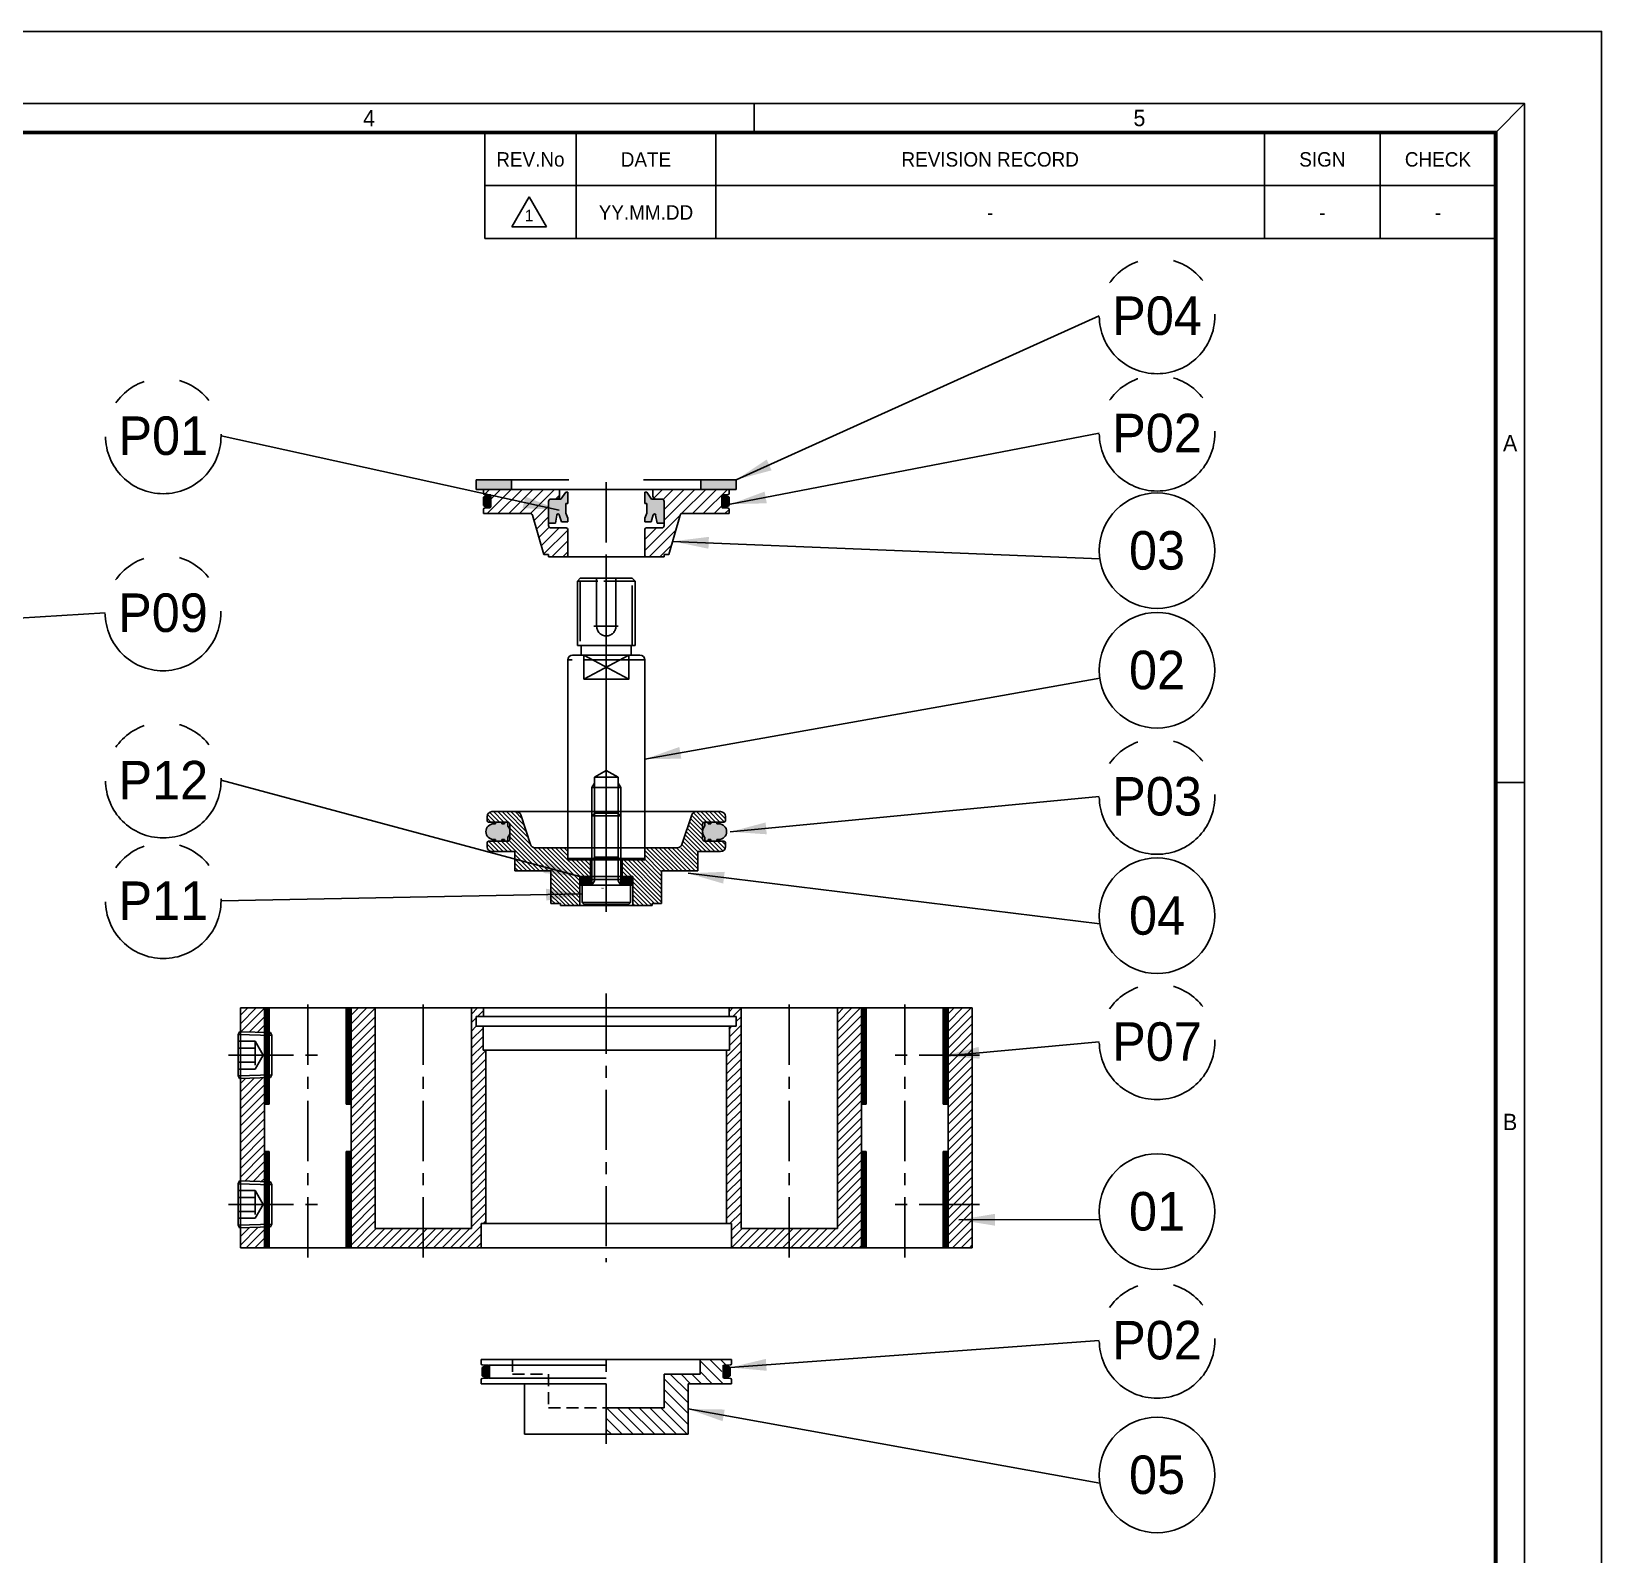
# Model space of a CAD drawing. Header units: inches. Extents: x 0 to 23821, y 0 to 11279.
# Drawn here: x 16374.3 to 16700.5, y 6242.1 to 6558.5 of the extents above; entities that cross this region are included whole.
import ezdxf

# ---------------------------------------------------------------- set-up
doc = ezdxf.new("R2010")
doc.units = ezdxf.units.IN
doc.header["$LTSCALE"] = 10
doc.header["$MEASUREMENT"] = 0
for name, pattern in [('CENTER', [2, 1.25, -0.25, 0.25, -0.25]), ('DASHED', [0.75, 0.5, -0.25]), ('HIDDEN', [0.375, 0.25, -0.125]), ('PHANTOM', [2.5, 1.25, -0.25, 0.25, -0.25, 0.25, -0.25])]:
    doc.linetypes.add(name, pattern=pattern)
for name, color, linetype in [('11', 1, 'CENTER'), ('22', 2, 'HIDDEN'), ('44', 4, 'Continuous'), ('CENTER LINE', 1, 'CENTER'), ('HIDDEN LINE', 4, 'HIDDEN'), ('PHANTOM LINE', 6, 'PHANTOM'), ('THIN LINE', 3, 'Continuous')]:
    doc.layers.add(name, color=color, linetype=linetype)
doc.layers.add('33', color=3, linetype='PHANTOM', lineweight=9)
doc.styles.add('SCI', font='')
doc.styles.get("Standard").update_dxf_attribs({"font": 'arial.ttf'})
doc.styles.get('SCI').set_extended_font_data('Gulim')
doc.dimstyles.new('SCH', dxfattribs={"dimtxt": 2.5, "dimasz": 2, "dimexe": 1.25, "dimexo": 0.625, "dimtad": 1, "dimdec": 8, "dimtxsty": 'SCI', "dimcen": 2.5, "dimclrd": 4, "dimclre": 4, "dimclrt": 7, "dimadec": 8, "dimazin": 2, "dimtfac": 1, "dimtdec": 8, "dimtmove": 0, "dimatfit": 3, "dimfxl": 1, "dimarcsym": 0})
pattern_1 = [(45, (-232665.9833, -58998.5181), (-0.8838834765, 0.8838834765), [])]

# ---------------------------------------------------------------- blocks, each defined once
blk = doc.blocks.new('SECHANG REV')
at = {"color": 7}
blk.add_line((-52.5, 0), (-52.5, 5.5), dxfattribs=at)
at = {"color": 3}
for p, q in [((-43, 5.5), (-43, 0)), ((-28.5, 5.5), (-28.5, 0)), ((28.5, 5.5), (28.5, 0)), ((40.5, 5.5), (40.5, 0)), ((52.5, 5.5), (52.5, 0))]:
    blk.add_line(p, q, dxfattribs=at)
blk.add_line((52.5, 0), (-52.5, 0))
blk = doc.blocks.new('A$Cfc68a438')
at = {"color": 2}
for p, q in [((-88, 289.5), (-88, 286.5)), ((-8, 289.5), (-11, 286.5))]:
    blk.add_line(p, q, dxfattribs=at)
at = {"color": 3}
blk.add_line((-116, 286.5), (-11, 286.5), dxfattribs=at)
blk.add_line((-11, 219), (-8, 219))
at = {"color": 1}
blk.add_lwpolyline([(-420, 297), (0, 297), (0, 0), (-420, 0)], close=True, dxfattribs=at)
at = {"color": 2}
blk.add_lwpolyline([(-408, 289.5), (-8, 289.5), (-8, 7.5), (-408, 7.5)], close=True, dxfattribs=at)
at = {"const_width": 0.4}
blk.add_lwpolyline([(-405, 286.5), (-11, 286.5), (-11, 10.5), (-405, 10.5)], close=True, dxfattribs=at)
blk.add_blockref('SECHANG REV', (-63.5, 281))
at = {"color": 2, "char_height": 1.7, "attachment_point": 5, "style": 'SCI'}
for s, insert, width in [('4', (-128, 288), 80), ('5', (-48, 288), 80), ('A', (-9.5, 254.25), 3), ('B', (-9.5, 183.75), 3)]:
    blk.add_mtext(s, dxfattribs=dict(at, insert=insert, width=width))
at = {"char_height": 1.5, "attachment_point": 5, "style": 'SCI'}
for s, insert, width in [('REV.No', (-111.25, 283.7), 9.5), ('DATE', (-99.25, 283.7), 14.5), ('REVISION RECORD', (-63.5, 283.7), 57), ('SIGN', (-29, 283.7), 12), ('CHECK', (-17, 283.7), 12), ('-', (-17, 278.2), 12)]:
    blk.add_mtext(s, dxfattribs=dict(at, insert=insert, width=width))
blk = doc.blocks.new('A$C5b8731fd')
for p, q in [((0, 0), (-2.25, -3.9)), ((2.25, -3.9), (0, 0)), ((-2.25, -3.9), (2.25, -3.9))]:
    blk.add_line(p, q)
blk = doc.blocks.new('A$C21B97C16')
h = blk.add_hatch()
h.set_pattern_fill('ANSI31', color=30)
h.set_pattern_definition([(45, (-232314.66971, -59213.12488), (-0.08838834765, 0.08838834765), [])])
h.paths.add_polyline_path([(1, 20), (0, 20), (0, 9), (1, 9)])
h.paths.add_polyline_path([(1, 9), (0, 9), (0, 0), (1, 0)])
h.paths.add_polyline_path([(18, 20), (17, 20), (17, 0), (18, 0)])
at = {"layer": '44'}
for p, q in [((0, 20), (1, 20)), ((0, 20), (0, 0)), ((1, 0), (1, 20)), ((17, 20), (18, 20)), ((17, 0), (17, 20)), ((18, 20), (18, 0)), ((0, 0), (1, 0)), ((18, 0), (17, 0))]:
    blk.add_line(p, q, dxfattribs=at)
blk = doc.blocks.new('A$C15CE7188')
at = {"color": 7, "linetype": 'Continuous'}
for p, q in [((-7, 4.3), (-6.7, 4.87)), ((-7, -4.3), (-7, 4.3)), ((-6.7, 4.87), (-0.31, 4.67)), ((0, 4.08), (-0.31, 4.67)), ((0, -4.08), (0, 4.08)), ((-7, -4.3), (-6.7, -4.87)), ((-6.7, -4.87), (-0.31, -4.67)), ((0, -4.08), (-0.31, -4.67))]:
    blk.add_line(p, q, dxfattribs=at)
at = {"color": 3, "linetype": 'Continuous'}
for p, q in [((-7, 4.3), (0, 4.08)), ((-7, -4.3), (0, -4.08))]:
    blk.add_line(p, q, dxfattribs=at)
at = {"layer": '11', "linetype": 'CENTER'}
for p, q in [((-6.55, -5.86), (-6.55, 5.86)), ((2, 0), (-9, 0))]:
    blk.add_line(p, q, dxfattribs=at)
at = {"layer": '22', "linetype": 'DASHED'}
for p, q in [((-7, 2.89), (-3.5, 2.89)), ((-7, 1.44), (-3.5, 1.44)), ((-3.5, 2.89), (-1.83, 0)), ((-3.5, 2.89), (-3.5, -2.89)), ((-3.5, -2.89), (-1.83, 0)), ((-7, -1.44), (-3.5, -1.44)), ((-7, -2.89), (-3.5, -2.89))]:
    blk.add_line(p, q, dxfattribs=at)
blk = doc.blocks.new('A$C6FA71A1C')
at = {"layer": 'THIN LINE'}
h = blk.add_hatch(dxfattribs=at)
h.set_pattern_fill('ANSI31', color=60, scale=10, style=0)
h.set_pattern_definition(pattern_1)
h.paths.add_polyline_path([(-71, 44.8), (-76, 44.8), (-76, 39.864), (-71, 39.70775)])
h.paths.add_polyline_path([(-71, 30.29225), (-76, 30.136), (-76, 8.864), (-71, 8.70775), (-71, 15)])
h.paths.add_polyline_path([(-71, -0.70775), (-76, -0.864), (-76, -1.864), (-76, -5), (-71, -5)])
h.paths.add_polyline_path([(-38, -1), (-47.75, -1), (-48, -1), (-48, 44.8), (-53, 44.8), (-53, 24.8), (-53, -5), (-38, -5)])
h.paths.add_polyline_path([(-26, 0), (-25, 0), (-25, 36), (-25.6, 36), (-25.6, 41), (-27, 41), (-27, 42.99996), (-27, 43), (-25.5, 43), (-25.5, 44.8), (-28, 44.8), (-28, -1), (-38, -1), (-38, -1.5), (-38, -1.92483), (-38, -5), (-26, -5)])
h = blk.add_hatch(dxfattribs=at)
h.set_pattern_fill('ANSI31', color=60, scale=10, style=0)
h.set_pattern_definition(pattern_1)
h.paths.add_polyline_path([(48, 44.8), (53, 44.8), (53, -5), (35, -5), (35, -1), (48, -1)])
h.paths.add_polyline_path([(71, 44.8), (76, 44.8), (76, -5), (71, -5)])
h.paths.add_polyline_path([(25, 36), (25.5, 36), (25.5, 41), (27, 41), (27, 43), (25.5, 43), (25.5, 44.8), (28, 44.8), (28, -1), (35, -1), (35, -5), (26, -5), (26, 0), (25, 0)])
for p, q in [((-76, 44.8), (0, 44.8)), ((-76, -5), (-76, 44.8)), ((-71, -5), (-71, 44.8)), ((-53, -5), (-53, 44.8)), ((-48, 44.8), (-48, -1)), ((-28, 44.8), (-28, -1)), ((-27, 43), (0, 43)), ((-27, 43), (-27, 41)), ((-25.5, 43), (-25.5, 44.8)), ((76, 44.8), (0, 44.8)), ((27, 43), (0, 43)), ((25.5, 43), (25.5, 44.8)), ((27, 43), (27, 41)), ((28, 44.8), (28, -1)), ((48, 44.8), (48, -1)), ((53, -5), (53, 44.8)), ((71, -5), (71, 44.8)), ((76, -5), (76, 44.8)), ((-27, 41), (0, 41)), ((-25.6, 36), (-25.6, 41)), ((27, 41), (0, 41)), ((25.6, 36), (25.6, 41)), ((-25.6, 36), (0, 36)), ((-25, 0), (-25, 36)), ((25.6, 36), (0, 36)), ((25, 0), (25, 36)), ((-26, 0), (0, 0)), ((-26, -5), (-26, 0)), ((26, 0), (0, 0)), ((26, -5), (26, 0)), ((-48, -1), (-28, -1)), ((48, -1), (28, -1)), ((-76, -5), (0, -5)), ((76, -5), (0, -5))]:
    blk.add_line(p, q)
at = {"layer": 'CENTER LINE'}
for p, q in [((-62, -7), (-62, 46.3)), ((-38, -7), (-38, 46.3)), ((0, 47.8), (0, -8)), ((0, 47.8), (0, -8)), ((38, -7), (38, 46.3)), ((62, -7), (62, 46.3)), ((-77.5, 35), (-60, 35)), ((77.5, 35), (60, 35)), ((-77.5, 4), (-60, 4)), ((77.5, 4), (60, 4))]:
    blk.add_line(p, q, dxfattribs=at)
for p in [(-69.45, 35), (-69.45, 4)]:
    blk.add_blockref('A$C15CE7188', p)
at = {"layer": 'THIN LINE', "xscale": -1, "rotation": 180}
blk.add_blockref('A$C21B97C16', (-71, 44.8), dxfattribs=at)
at = {"layer": 'THIN LINE', "rotation": 180}
blk.add_blockref('A$C21B97C16', (71, 44.8), dxfattribs=at)
at = {"layer": 'THIN LINE'}
blk.add_blockref('A$C21B97C16', (-71, -5), dxfattribs=at)
at = {"layer": 'THIN LINE', "xscale": -1}
blk.add_blockref('A$C21B97C16', (71, -5), dxfattribs=at)
blk = doc.blocks.new('A$C10B85BA4')
at = {"layer": 'THIN LINE'}
blk.add_hatch(color=256, dxfattribs=at).paths.add_polyline_path([(-11.91, 0), (-11.91, 2), (-19.24, 2), (-19.24, 0)])
at = {"color": 7, "linetype": 'Continuous'}
for p, q in [((-19.24, 2), (0, 2)), ((-19.24, 2), (-19.24, 0)), ((-19.24, 0), (0, 0))]:
    blk.add_line(p, q, dxfattribs=at)
at = {"color": 3, "linetype": 'DASHED'}
blk.add_line((-11.91, 2), (-11.91, 0), dxfattribs=at)
at = {"layer": 'THIN LINE'}
blk.add_line((-11.91, 2), (-11.91, 0), dxfattribs=at)
blk = doc.blocks.new('A$C268A3F26')
at = {"layer": 'THIN LINE'}
blk.add_hatch(color=256, dxfattribs=at).paths.add_polyline_path([(0, 0.87, 0.37096), (-1.5, 0.87), (-1.5, -0.87, 0.37096), (0, -0.87)])
for p, q in [((-1.5, 0.87), (-1.5, -0.87)), ((0, 0.87), (0, -0.87))]:
    blk.add_line(p, q, dxfattribs=at)
for start, end in [(49.2943, 130.7057), (229.2943, 310.7057)]:
    blk.add_arc((-0.75, 0), 1.15, start, end, dxfattribs=at)
blk = doc.blocks.new('A$C6FC21D95')
at = {"layer": 'THIN LINE'}
blk.add_hatch(color=256, dxfattribs=at).paths.add_polyline_path([(-3.32, 1.24), (-5, 0.92), (-5, -0.5), (-0.5, -0.5, 0.414214), (0, 0), (0, 2.08), (1.4, 3.07), (1.4, 3.5), (-0.96, 3.5), (-0.96, 3.08), (-2.93, 3.08), (-3.97, 3.5), (-4.75, 3.5), (-4.75, 2.18), (-3.29, 1.75, -0.788758)])
for p, q in [((-4.75, 3.5), (-4.75, 2.18)), ((-3.97, 3.5), (-4.75, 3.5)), ((-2.93, 3.08), (-3.97, 3.5)), ((-0.96, 3.5), (1.4, 3.5)), ((-0.96, 3.5), (-0.96, 3.08)), ((1.4, 3.5), (1.4, 3.07)), ((-3.32, 1.24), (-5, 0.92)), ((-5, 0.92), (-5, -0.5)), ((-3.29, 1.75), (-4.75, 2.18)), ((-0.96, 3.08), (-2.93, 3.08)), ((0, 2.08), (1.4, 3.07)), ((0, 2.08), (0, 0)), ((-5, -0.5), (-0.5, -0.5))]:
    blk.add_line(p, q, dxfattribs=at)
for centre, radius, start, end in [((-3.37, 1.5), 0.266, 280.7708, 73.8303), ((-0.5, 0), 0.5, 270, 0)]:
    blk.add_arc(centre, radius, start, end, dxfattribs=at)
blk = doc.blocks.new('A$C0103d36f')
h = blk.add_hatch()
h.set_pattern_fill('ANSI31', color=2, scale=0.5)
h.set_pattern_definition([(45, (-1745.3104, -2719.5731), (-1.122532, 1.122532), [])])
h.paths.add_polyline_path([(-12, -2.5, -0.414214), (-11.5, -2), (-10.3, -2, 0.414214), (-9.7, -1.4), (-9.7, 0), (-25.5, 0), (-25.5, -0.88, 0.39896), (-25.31, -1.08), (-24.28, -1.14, -0.39896), (-24, -1.43), (-24, -3.57, -0.39896), (-24.28, -3.86), (-25.31, -3.92, 0.39896), (-25.5, -4.12), (-25.5, -5), (-15.81, -5, -0.334595), (-15.33, -5.36), (-13, -13.5), (-12, -13.5), (-12, -14), (-8.3, -14, 0.414214), (-8, -13.7), (-8, -8.3, 0.414214), (-8.3, -8), (-11.5, -8, -0.414214), (-12, -7.5)])
h.paths.add_polyline_path([(15.81, -5), (25.5, -5), (25.5, -4.12, 0.39896), (25.31, -3.92), (24.28, -3.86, -0.39896), (24, -3.57), (24, -1.43, -0.39896), (24.28, -1.14), (25.31, -1.08, 0.39896), (25.5, -0.88), (25.5, 0), (9.7, 0), (9.7, -1.4, 0.414214), (10.3, -2), (11.5, -2, -0.414214), (12, -2.5), (12, -7.5, -0.414214), (11.5, -8), (8.3, -8, 0.414214), (8, -8.3), (8, -13.7, 0.414214), (8.3, -14), (12, -14), (12, -13.5), (13, -13.5), (15.33, -5.36, -0.334595)])
for p, q in [((-25.5, 0), (0, 0)), ((-9.7, 0), (-9.7, -1.4)), ((25.5, 0), (0, 0)), ((9.7, 0), (9.7, -1.4)), ((-12, -2.5), (-12, -7.5)), ((-11.5, -2), (-10.3, -2)), ((11.5, -2), (10.3, -2)), ((12, -2.5), (12, -7.5)), ((-25.5, -5), (-15.81, -5)), ((-13, -13.5), (-15.33, -5.36)), ((13, -13.5), (15.33, -5.36)), ((25.5, -5), (15.81, -5)), ((-11.5, -8), (-8.3, -8)), ((-8, -8.3), (-8, -13.7)), ((8, -8.3), (8, -13.7)), ((11.5, -8), (8.3, -8)), ((-13, -13.5), (-12, -13.5)), ((-12, -13.5), (-12, -14)), ((-12, -14), (0, -14)), ((12, -14), (0, -14)), ((13, -13.5), (12, -13.5)), ((12, -13.5), (12, -14)), ((12, -13.5), (12, -14))]:
    blk.add_line(p, q)
at = {"color": 7}
for p, q in [((-25.5, -0.88), (-25.5, 0)), ((25.5, -0.88), (25.5, 0)), ((-24.28, -1.14), (-25.31, -1.08)), ((-24, -1.15), (-24.1, -1.14)), ((-24, -1.25), (-24, -1.15)), ((-24, -3.57), (-24, -1.43)), ((24, -3.57), (24, -1.43)), ((24.28, -1.14), (25.31, -1.08)), ((-25.5, -5), (-25.5, -4.12)), ((-25.31, -3.92), (-24.28, -3.86)), ((25.31, -3.92), (24.28, -3.86)), ((25.5, -5), (25.5, -4.12))]:
    blk.add_line(p, q, dxfattribs=at)
for centre, radius, start, end in [((-25.3, -0.88), 0.2, 180, 267), ((-24.3, -1.43), 0.3, 0, 87), ((24.3, -1.43), 0.3, 93, 180), ((25.3, -0.88), 0.2, 273, 0), ((-25.3, -4.12), 0.2, 93, 180), ((-24.3, -3.57), 0.3, 273, 0), ((24.3, -3.57), 0.3, 180, 267), ((25.3, -4.12), 0.2, 0, 87)]:
    blk.add_arc(centre, radius, start, end, dxfattribs=at)
for centre, radius, start, end in [((-11.5, -2.5), 0.5, 90, 180), ((-10.3, -1.4), 0.6, 270, 0), ((10.3, -1.4), 0.6, 180, 270), ((11.5, -2.5), 0.5, 0, 90), ((-15.81, -5.5), 0.5, 16, 90), ((15.81, -5.5), 0.5, 90, 164), ((-11.5, -7.5), 0.5, 180, 270), ((-8.3, -8.3), 0.3, 0, 90), ((8.3, -8.3), 0.3, 90, 180), ((11.5, -7.5), 0.5, 270, 0), ((-8.3, -13.7), 0.3, 270, 0), ((8.3, -13.7), 0.3, 180, 270)]:
    blk.add_arc(centre, radius, start, end)
at = {"layer": 'CENTER LINE'}
blk.add_line((0, 1.5), (0, -15.5), dxfattribs=at)
blk = doc.blocks.new('A$Cf395cb6d')
blk.add_blockref('A$C0103d36f', (0, 8))
at = {"layer": 'THIN LINE'}
for name, p in [('A$C10B85BA4', (-7.76, 8)), ('A$C268A3F26', (-24, 5.5))]:
    blk.add_blockref(name, p, dxfattribs=at)
at = {"layer": 'THIN LINE', "xscale": -1}
for name, p in [('A$C10B85BA4', (7.76, 8)), ('A$C268A3F26', (24, 5.5))]:
    blk.add_blockref(name, p, dxfattribs=at)
at = {"layer": 'THIN LINE', "xscale": -1, "rotation": 270}
blk.add_blockref('A$C6FC21D95', (-11.5, 6), dxfattribs=at)
at = {"layer": 'THIN LINE', "rotation": 90}
blk.add_blockref('A$C6FC21D95', (11.5, 6), dxfattribs=at)
blk = doc.blocks.new('A$C24AB0AE7')
at = {"layer": '33'}
h = blk.add_hatch(dxfattribs=at)
h.set_pattern_fill('ANSI31', color=256, scale=0.5, style=0)
h.set_pattern_definition([(45, (-1694.0496, -484.75), (-1.122532, 1.122532), [])])
h.paths.add_polyline_path([(7.75, 17), (-2.75, 17), (-2.75, 25.5), (-3.63, 25.5, 0.39896), (-3.83, 25.31), (-3.89, 24.28, -0.39896), (-4.18, 24), (-6.32, 24, -0.39896), (-6.61, 24.28), (-6.67, 25.31, 0.39896), (-6.87, 25.5), (-7.75, 25.5), (-7.75, 19.5), (-4.75, 19.5), (-4.75, 12), (2.25, 12), (2.25, 0), (7.75, 0)])
for p, q in [((-7.75, 26), (-7.75, 0)), ((-7.75, 26), (-6.88, 26)), ((-6.68, 25.81), (-6.61, 24.53)), ((-6.6, 24.3), (-6.6, 24.25)), ((-6.56, 24.25), (-6.6, 24.25)), ((-4.18, 24.25), (-6.32, 24.25)), ((-3.9, 24.25), (-3.93, 24.25)), ((-3.9, 24.31), (-3.9, 24.25)), ((-3.82, 25.81), (-3.89, 24.53)), ((-2.75, 26), (-3.62, 26)), ((-2.75, 26), (-2.75, 17)), ((-7.75, 19.5), (-4.75, 19.5)), ((-4.75, 19.5), (-4.75, 12)), ((-2.75, 17), (7.75, 17)), ((7.75, 17), (7.75, 0)), ((-4.75, 12), (2.25, 12)), ((2.25, 12), (2.25, 0)), ((-7.75, -26), (-7.75, 0)), ((-6.6, -24.25), (-6.6, 0)), ((-3.9, -24.25), (-3.9, 0)), ((-2.75, -26), (-2.75, 0)), ((7.75, -17), (7.75, 0)), ((-2.75, -17), (7.75, -17)), ((-7.75, -26), (-6.87, -26)), ((-6.68, -25.81), (-6.61, -24.53)), ((-6.56, -24.25), (-6.6, -24.25)), ((-6.6, -24.3), (-6.6, -24.25)), ((-4.18, -24.25), (-6.32, -24.25)), ((-3.9, -24.25), (-3.93, -24.25)), ((-3.9, -24.31), (-3.9, -24.25)), ((-3.82, -25.81), (-3.89, -24.53)), ((-2.75, -26), (-3.63, -26))]:
    blk.add_line(p, q)
for centre, radius, start, end in [((-6.88, 25.8), 0.2, 3, 90), ((-6.32, 24.55), 0.3, 183, 270), ((-4.18, 24.55), 0.3, 270, 357), ((-3.62, 25.8), 0.2, 90, 177), ((-6.88, -25.8), 0.2, 270, 357), ((-6.32, -24.55), 0.3, 90, 177), ((-4.18, -24.55), 0.3, 3, 90), ((-3.62, -25.8), 0.2, 183, 270)]:
    blk.add_arc(centre, radius, start, end)
at = {"layer": '11'}
blk.add_line((9.75, 0), (-9.75, 0), dxfattribs=at)
at = {"layer": '22'}
for p, q in [((2.25, -12), (2.25, 0)), ((-4.75, -12), (2.25, -12)), ((-4.75, -19.5), (-4.75, -12)), ((-7.75, -19.5), (-4.75, -19.5))]:
    blk.add_line(p, q, dxfattribs=at)
blk = doc.blocks.new('A$Cca70d1af')
at = {"rotation": 270}
blk.add_blockref('A$C24AB0AE7', (0, -2.75), dxfattribs=at)
at = {"layer": 'THIN LINE'}
blk.add_blockref('A$C268A3F26', (-24.25, 2.5), dxfattribs=at)
at = {"layer": 'THIN LINE', "xscale": -1}
blk.add_blockref('A$C268A3F26', (24.25, 2.5), dxfattribs=at)
blk = doc.blocks.new('A$C17a7aba7')
h = blk.add_hatch()
h.set_pattern_fill('ANSI31', color=3, scale=0.2)
h.set_pattern_definition([(45, (-3968.1612, -2607.027), (-0.44901281, 0.44901281), [])])
h.paths.add_polyline_path([(6.82, 17.77, 0.322823), (7.5, 18.72), (7.5, 23.75, 0.414214), (6.5, 24.75), (5.65, 24.75, 0.414214), (5.35, 24.45), (5.35, 20.5, -0.414214), (4.85, 20), (1.85, 20, -0.414214), (1.35, 20.5), (1.35, 24.45, 0.414214), (1.05, 24.75), (0.2, 24.75, 0.414214), (-0.8, 23.75), (-0.8, 19), (-4.8, 19), (-4.8, 11.5), (-11.6, 11.5), (-11.6, 9.5), (-12, 9.5), (-12, 5.5), (-6, 5.5), (-6, 3.3), (-2.5, 3.3), (-2.5, 8), (0, 8), (0, 14.78), (0, 15.5), (0.68, 15.73)])
h.paths.add_polyline_path([(-2.5, -3.3), (-6, -3.3), (-6, -5.5), (-12, -5.5), (-12, -9.5), (-11.6, -9.5), (-11.6, -11.5), (-4.8, -11.5), (-4.8, -19), (-0.8, -19), (-0.8, -23.75, 0.414214), (0.2, -24.75), (1.05, -24.75, 0.414214), (1.35, -24.45), (1.35, -20.5, -0.414214), (1.85, -20), (4.85, -20, -0.414214), (5.35, -20.5), (5.35, -24.45, 0.414214), (5.65, -24.75), (6.5, -24.75, 0.414214), (7.5, -23.75), (7.5, -18.72, 0.322823), (6.82, -17.77), (0.68, -15.73), (0, -15.5), (0, -14.78), (0, -8), (-2.5, -8)])
for p, q in [((-0.8, 23.75), (-0.8, 19)), ((1.05, 24.75), (0.2, 24.75)), ((1.35, 20.5), (1.35, 24.45)), ((5.35, 24.45), (5.35, 20.5)), ((6.5, 24.75), (5.65, 24.75)), ((7.5, 18.72), (7.5, 23.75)), ((4.85, 20), (1.85, 20)), ((-0.8, 19), (-4.8, 19)), ((-4.8, 19), (-4.8, 11.5)), ((0.68, 15.73), (6.82, 17.77)), ((7.5, -18.72), (7.5, 18.72)), ((0, 8), (0, 14.78)), ((-4.8, 11.5), (-11.6, 11.5)), ((-11.6, 11.5), (-11.6, 9.5)), ((-11.6, 9.5), (-12, 9.5)), ((-12, 9.5), (-12, 5.5)), ((-2.5, 3.3), (-2.5, 8)), ((-2.5, 8), (0, 8)), ((0, 8), (0, -8)), ((-12, 5.5), (-6, 5.5)), ((-12, -5.5), (-12, 5.5)), ((-6, 5.5), (-6, 3.3)), ((-6, 3.3), (-2.5, 3.3)), ((-6, 3.3), (-6, -3.3)), ((-2.5, -3.3), (-2.5, 3.3)), ((-6, -5.5), (-12, -5.5)), ((-12, -5.5), (-12, -9.5)), ((-2.5, -3.3), (-6, -3.3)), ((-6, -3.3), (-6, -5.5)), ((-2.5, -8), (-2.5, -3.3)), ((-12, -9.5), (-11.6, -9.5)), ((-11.6, -9.5), (-11.6, -11.5)), ((0, -8), (-2.5, -8)), ((0, -14.78), (0, -8)), ((-11.6, -11.5), (-4.8, -11.5)), ((-4.8, -11.5), (-4.8, -19)), ((6.82, -17.77), (0.68, -15.73)), ((-4.8, -19), (-0.8, -19)), ((-0.8, -19), (-0.8, -23.75)), ((7.5, -23.75), (7.5, -18.72)), ((1.35, -24.45), (1.35, -20.5)), ((1.85, -20), (4.85, -20)), ((5.35, -20.5), (5.35, -24.45)), ((0.2, -24.75), (1.05, -24.75)), ((5.65, -24.75), (6.5, -24.75))]:
    blk.add_line(p, q)
for centre, radius, start, end in [((0.2, 23.75), 1, 90, 180), ((1.05, 24.45), 0.3, 0, 90), ((5.65, 24.45), 0.3, 90, 180), ((6.5, 23.75), 1, 0, 90), ((1.85, 20.5), 0.5, 180, 270), ((4.85, 20.5), 0.5, 270, 0), ((6.5, 18.72), 1, 288.4349, 0), ((1, 14.78), 1, 108.4349, 180), ((1, -14.78), 1, 180, 251.5651), ((6.5, -18.72), 1, 0, 71.5651), ((1.85, -20.5), 0.5, 90, 180), ((4.85, -20.5), 0.5, 0, 90), ((0.2, -23.75), 1, 180, 270), ((1.05, -24.45), 0.3, 270, 0), ((5.65, -24.45), 0.3, 180, 270), ((6.5, -23.75), 1, 270, 0)]:
    blk.add_arc(centre, radius, start, end)
at = {"layer": 'CENTER LINE', "linetype": 'Continuous'}
blk.add_line((10.05, 0), (-12.5, 0), dxfattribs=at)
blk = doc.blocks.new('MDTapSHM6 Dp15')
at = {"layer": 'CENTER LINE', "ltscale": 3.6836}
blk.add_line((-3, 0), (21.56, 0), dxfattribs=at)
at = {"layer": 'HIDDEN LINE', "ltscale": 7.367199}
for p, q in [((0, 3), (15, 3)), ((0.54, 2.46), (0, 3)), ((0.54, 2.46), (17.14, 2.46)), ((0.54, 2.46), (0.54, -2.46)), ((15, 3), (15.94, 2.46)), ((15, 3), (15, -3)), ((17.14, 2.46), (17.14, -2.46)), ((17.14, 2.46), (18.56, 0)), ((18.56, 0), (17.14, -2.46)), ((0, -3), (0.54, -2.46)), ((0, -3), (15, -3)), ((17.14, -2.46), (0.54, -2.46)), ((15, -3), (15.94, -2.46))]:
    blk.add_line(p, q, dxfattribs=at)
blk = doc.blocks.new('A$C2C0A1504')
for p, q in [((-58.5, 7.7), (-58.2, 8)), ((-58.5, -7.7), (-58.5, 7.7)), ((-58.2, 8), (-58.2, -8)), ((-17, 8), (-58.2, 8)), ((-16, 7), (-16, -7)), ((-16, 5.2), (-14, 5.2)), ((-14, 6), (-14, -6)), ((-14, 6), (-0.6, 6)), ((-0.6, 2), (-0.6, 6)), ((0, 5.4), (-0.6, 6)), ((-0.6, 2), (-0.6, 6)), ((0, 5.4), (0, 2)), ((-10, 2), (-0.6, 2)), ((0, 2), (0, -2)), ((-0.6, -2), (-10, -2)), ((-0.6, -6), (-0.6, -2)), ((-0.6, -6), (-0.6, -2)), ((0, -2), (0, -5.4)), ((-16, -5.2), (-14, -5.2)), ((-14, -6), (-0.6, -6)), ((0, -5.4), (-0.6, -6)), ((-58.5, -7.7), (-58.2, -8)), ((-17, -8), (-58.2, -8))]:
    blk.add_line(p, q)
at = {"color": 4}
for p, q in [((-21, 4.66), (-16, -4.66)), ((-16, 4.66), (-21, -4.66))]:
    blk.add_line(p, q, dxfattribs=at)
blk.add_lwpolyline([(-21, 4.66), (-16, 4.66), (-16, -4.66), (-21, -4.66)], close=True, dxfattribs=at)
for centre, start, end in [((-17, 7), 0, 90), ((-17, -7), 270, 0)]:
    blk.add_arc(centre, 1, start, end)
for points, knots in [([(-12, 0), (-12, 0.25), (-11.95, 0.52), (-11.74, 1.01), (-11.59, 1.24), (-11.24, 1.59), (-11.01, 1.74), (-10.52, 1.95), (-10.25, 2), (-10, 2)], [-0.3038801, -0.3038801, -0.3038801, -0.3038801, -0.2279277, -0.2279277, -0.1519753, -0.1519753, -0.0759876, -0.0759876, 0, 0, 0, 0]), ([(-10, -2), (-10.25, -2), (-10.52, -1.95), (-11.01, -1.74), (-11.24, -1.59), (-11.59, -1.24), (-11.74, -1.01), (-11.95, -0.52), (-12, -0.25), (-12, 0)], [-0.6077601, -0.6077601, -0.6077601, -0.6077601, -0.5317725, -0.5317725, -0.4557848, -0.4557848, -0.3798325, -0.3798325, -0.3038801, -0.3038801, -0.3038801, -0.3038801])]:
    blk.add_open_spline(points, degree=3, knots=knots)
for points in [[(-0.6, 2), (-0.28, 2), (0, 2)], [(0, -2), (-0.28, -2), (-0.6, -2)]]:
    blk.add_rational_spline(points, [1, 1.00158396044, 1], degree=2)
at = {"layer": 'CENTER LINE'}
for p, q in [((-17, -7.9), (-17, 7.9)), ((-0.6, 5.4), (-14, 5.4)), ((-14, -5.4), (-0.6, -5.4))]:
    blk.add_line(p, q, dxfattribs=at)
at = {"layer": 'CENTER LINE', "linetype": 'Continuous'}
for p, q in [((3.18, 0), (-60.48, 0)), ((-10, 2.6), (-10, -2.49)), ((-9.5, 0), (-10.5, 0))]:
    blk.add_line(p, q, dxfattribs=at)
at = {"layer": 'HIDDEN LINE'}
blk.add_line((-0.6, -2), (-0.6, 2), dxfattribs=at)
blk.add_blockref('MDTapSHM6 Dp15', (-58.5, 0))
blk = doc.blocks.new('A$C50D66C6C')
at = {"layer": 'THIN LINE'}
blk.add_hatch(color=256, dxfattribs=at).paths.add_polyline_path([(1.64, 1.7), (2, 1.7), (2, 2.98), (1.64, 2.98), (1.64, 3.36, 0.414214), (0, 5, 0.414214), (-1.64, 3.36), (-1.64, 2.98), (-2, 2.98), (-2, 1.7), (-1.64, 1.7), (-1.64, 1.17), (-2, 1.17), (-2, 0.44), (-1.12, 0.44, 0.189263), (0, 0, 0.189263), (1.12, 0.44), (2, 0.44), (2, 1.17), (1.64, 1.17)])
for p, q in [((-1.64, 3.36), (-1.64, 2.98)), ((1.64, 3.36), (1.64, 2.98)), ((-2, 2.98), (-2, 1.7)), ((-2, 2.98), (-1.64, 2.98)), ((-1.64, 1.7), (-2, 1.7)), ((-2, 1.17), (-1.64, 1.17)), ((-2, 1.17), (-2, 0.44)), ((-2, 0.44), (-1.12, 0.44)), ((-1.64, 1.7), (-1.64, 1.17)), ((2, 0.44), (1.12, 0.44)), ((2, 2.98), (1.64, 2.98)), ((1.64, 1.7), (2, 1.7)), ((1.64, 1.7), (1.64, 1.17)), ((2, 1.17), (1.64, 1.17)), ((2, 2.98), (2, 1.7)), ((2, 1.17), (2, 0.44))]:
    blk.add_line(p, q, dxfattribs=at)
for centre, start, end in [((0, 3.36), 90, 180), ((0, 3.36), 0, 90), ((0, 1.64), 227.1313, 270), ((0, 1.64), 270, 312.8687)]:
    blk.add_arc(centre, 1.64, start, end, dxfattribs=at)
blk = doc.blocks.new('A$C6DA00DD6')
h = blk.add_hatch()
h.set_pattern_fill('ANSI31', color=4)
h.set_pattern_definition([(45, (-231868.86231, -59220.01641), (-0.08838834765, 0.08838834765), [])])
h.paths.add_polyline_path([(-5.4, 1.8), (-5.4, 0), (-3.25, 0), (-3.25, 1.8)])
h.paths.add_polyline_path([(3.25, 1.8), (3.25, 0), (5.4, 0), (5.4, 1.8)])
for p, q in [((-3.25, 0), (-3.25, 1.8)), ((3.25, 0), (3.25, 1.8))]:
    blk.add_line(p, q)
blk.add_lwpolyline([(-5.4, 1.8), (5.4, 1.8), (5.4, 0), (-5.4, 0)], close=True)
at = {"layer": '11', "ltscale": 5}
blk.add_line((0, -1), (0, 2.8), dxfattribs=at)
blk = doc.blocks.new('A$C4C1923EE')
for p, q in [((-5, 4.79), (-4.6, 5.19)), ((5, 4.79), (-5, 4.79)), ((-5, 1.19), (-5, 4.79)), ((-4.6, 5.19), (4.6, 5.19)), ((4.6, 5.19), (5, 4.79)), ((5, 4.79), (5, 1.19)), ((5, 1.19), (-5, 1.19)), ((-3, -13.27), (-3, 1.19)), ((3, 0), (-3, 0)), ((3, 1.19), (3, -13.27)), ((-2.46, -13.81), (-3, -13.27)), ((3, -13.27), (-3, -13.27)), ((2.46, -13.81), (-2.46, -13.81)), ((3, -13.27), (2.46, -13.81))]:
    blk.add_line(p, q)
at = {"layer": '11', "ltscale": 4}
blk.add_line((0, 6.69), (0, -15.31), dxfattribs=at)
at = {"layer": '11', "linetype": 'ByBlock'}
for points in [[(-3, 1.19), (-2.46, 0.25), (-2.46, -13.81)], [(3, 1.19), (2.46, 0.25), (2.46, -13.81)]]:
    blk.add_lwpolyline(points, dxfattribs=at)
at = {"layer": '33'}
blk.add_text('M6', height=0.25, dxfattribs=at).set_placement((0.54, 1.7))
blk = doc.blocks.new('A$C3b3cd357')
for name, p, rotation in [('A$C2C0A1504', (0, 36.94), 90), ('A$C17a7aba7', (0, -19.06), 90), ('A$C4C1923EE', (0, -25.67), 180)]:
    blk.add_blockref(name, p, dxfattribs=dict(rotation=rotation))
blk.add_blockref('A$C6DA00DD6', (0, -26.86))
at = {"layer": 'THIN LINE', "rotation": 90.00000000000001}
blk.add_blockref('A$C50D66C6C', (-20, -15.71), dxfattribs=at)
at = {"layer": 'THIN LINE', "xscale": -1, "rotation": 270}
blk.add_blockref('A$C50D66C6C', (20, -15.71), dxfattribs=at)

msp = doc.modelspace()

# ---------------------------------------------------------------- linework, layer by layer
for centre in [(16608.13880417, 6450.61644944), (16608.13880417, 6425.77420218), (16608.13880417, 6374.79170563), (16608.13880417, 6313.35092946), (16608.13880417, 6258.633767)]:
    msp.add_circle(centre, 12)
at = {"layer": 'PHANTOM LINE', "ltscale": 3}
for centre in [(16608.13880417, 6499.36383352), (16401.71717564, 6474.43803916), (16608.13880417, 6475.00112794), (16401.6546356, 6437.67233688), (16401.71717564, 6402.94906582), (16608.13880417, 6399.54576627), (16401.71717564, 6377.90978184), (16608.13880417, 6348.60344399), (16608.13880417, 6286.58432858)]:
    msp.add_circle(centre, 12, dxfattribs=at)

# ---------------------------------------------------------------- block references
for name, p, xscale, yscale, zscale in [('A$Cfc68a438', (16700.47847211, 5964.45976083), 2, 2, 2), ('SECHANG REV', (16573.47847211, 6515.45976083), 2, 2, 2), ('A$C5b8731fd', (16477.69654872, 6524.12536105), 1.6, 1.6, 1.6)]:
    msp.add_blockref(name, p, dxfattribs=dict(xscale=xscale, yscale=yscale, zscale=zscale))
for name, p in [('A$Cf395cb6d', (16493.73378254, 6455.33945816)), ('A$C3b3cd357', (16493.73378254, 6407.96820064)), ('A$C6FA71A1C', (16493.73378254, 6310.83758423)), ('A$Cca70d1af', (16493.73378254, 6277.59777875))]:
    msp.add_blockref(name, p)

# ---------------------------------------------------------------- texts
at = {"attachment_point": 5, "style": 'SCI'}
for s, insert, char_height, width in [('{\\fGulim|b0|i0|c129|p50;1}', (16477.69654872, 6520.22490227), 2.4, 7.2061789665), ('YY.MM.DD', (16501.97847211, 6520.85976083), 3, 29), ('-', (16573.47847211, 6520.85976083), 3, 114), ('-', (16642.47847211, 6520.85976083), 3, 24)]:
    msp.add_mtext(s, dxfattribs=dict(at, insert=insert, char_height=char_height, width=width))
at = {"color": 2, "char_height": 8, "width": 24, "attachment_point": 5, "style": 'SCI'}
for s, insert in [('03', (16608.13880417, 6450.61644944)), ('02', (16608.13880417, 6425.77420218)), ('04', (16608.13880417, 6374.79170563)), ('01', (16608.13880417, 6313.35092946)), ('05', (16608.13880417, 6258.633767))]:
    msp.add_mtext(s, dxfattribs=dict(at, insert=insert))
at = {"layer": 'PHANTOM LINE', "ltscale": 3, "char_height": 8, "width": 24, "attachment_point": 5, "style": 'SCI'}
for s, insert in [('P04', (16608.13880417, 6499.36383352)), ('P01', (16401.71717564, 6474.43803916)), ('P02', (16608.13880417, 6475.00112794)), ('P09', (16401.6546356, 6437.67233688)), ('P12', (16401.71717564, 6402.94906582)), ('P03', (16608.13880417, 6399.54576627)), ('P11', (16401.71717564, 6377.90978184)), ('P07', (16608.13880417, 6348.60344399)), ('P02', (16608.13880417, 6286.58432858))]:
    msp.add_mtext(s, dxfattribs=dict(at, insert=insert))

# ---------------------------------------------------------------- leaders
for points in [[(16520.73378254, 6465.33941774), (16596.13880417, 6499.36383352)], [(16483.9439478, 6459.05402608), (16413.71717564, 6474.43803916)], [(16519.48378254, 6460.25002958), (16596.13880417, 6475.00112794)], [(16507.51164392, 6452.55218317), (16596.25489332, 6448.95131794)], [(16341.02623642, 6434.70647712), (16389.6546356, 6437.67233688)], [(16501.73378254, 6407.31087017), (16596.25489332, 6424.10907068)], [(16488.23378254, 6382.91087017), (16413.71717564, 6402.94906582)], [(16519.48378254, 6392.22254913), (16596.13880417, 6399.54576627)], [(16510.73378254, 6383.60076935), (16596.25489332, 6373.12657413)], [(16488.73378254, 6379.31087017), (16413.71717564, 6377.90978184)], [(16563.73378254, 6345.63758423), (16596.13880417, 6348.60344399)], [(16566.98757541, 6311.63071622), (16596.25489332, 6311.68579796)], [(16519.48378254, 6280.96955853), (16596.13880417, 6286.58432858)], [(16510.73378254, 6272.34777875), (16596.25489332, 6256.9686355)]]:
    msp.add_leader(points, dimstyle='SCH', override={"dimscale": 5, "dimasz": 1.5, "dimgap": 0.625, "dimtad": 0})

doc.saveas('drawing.dxf')
